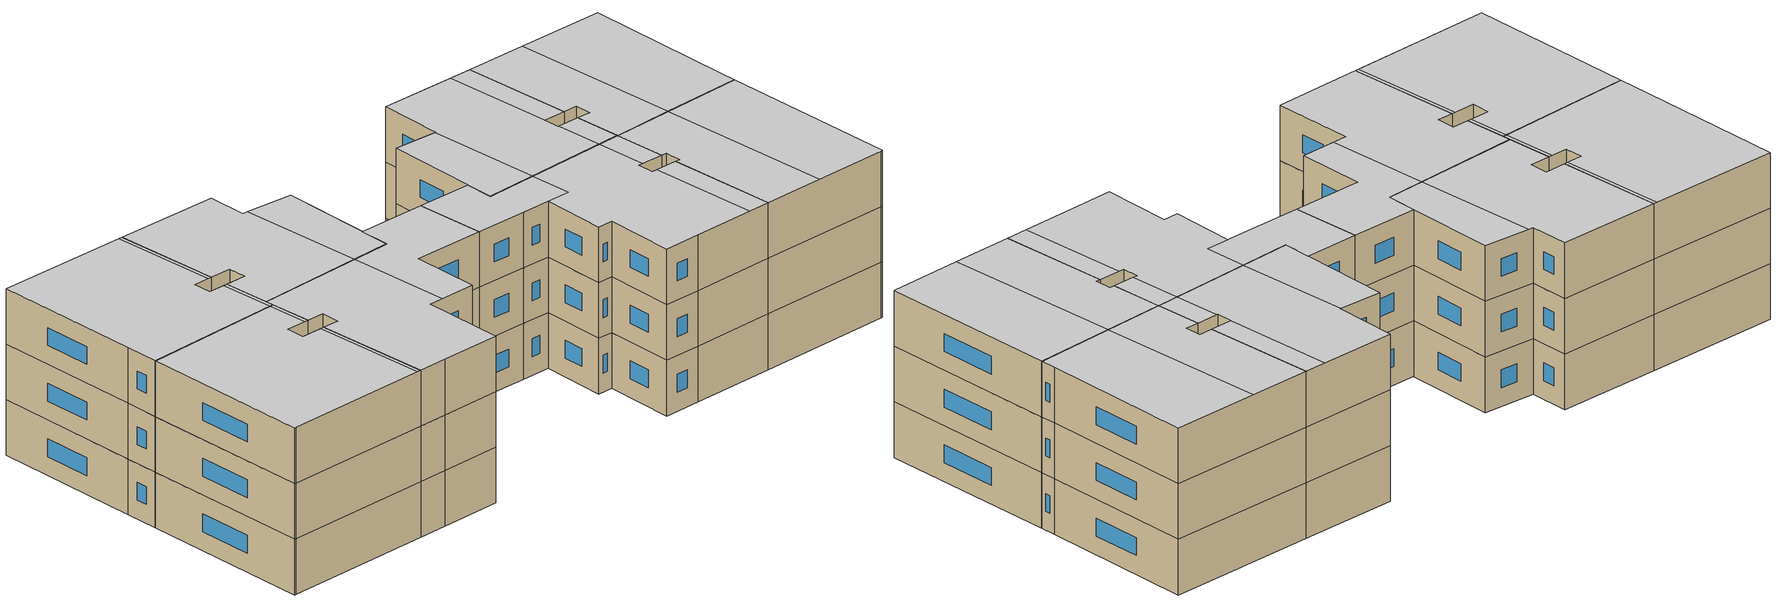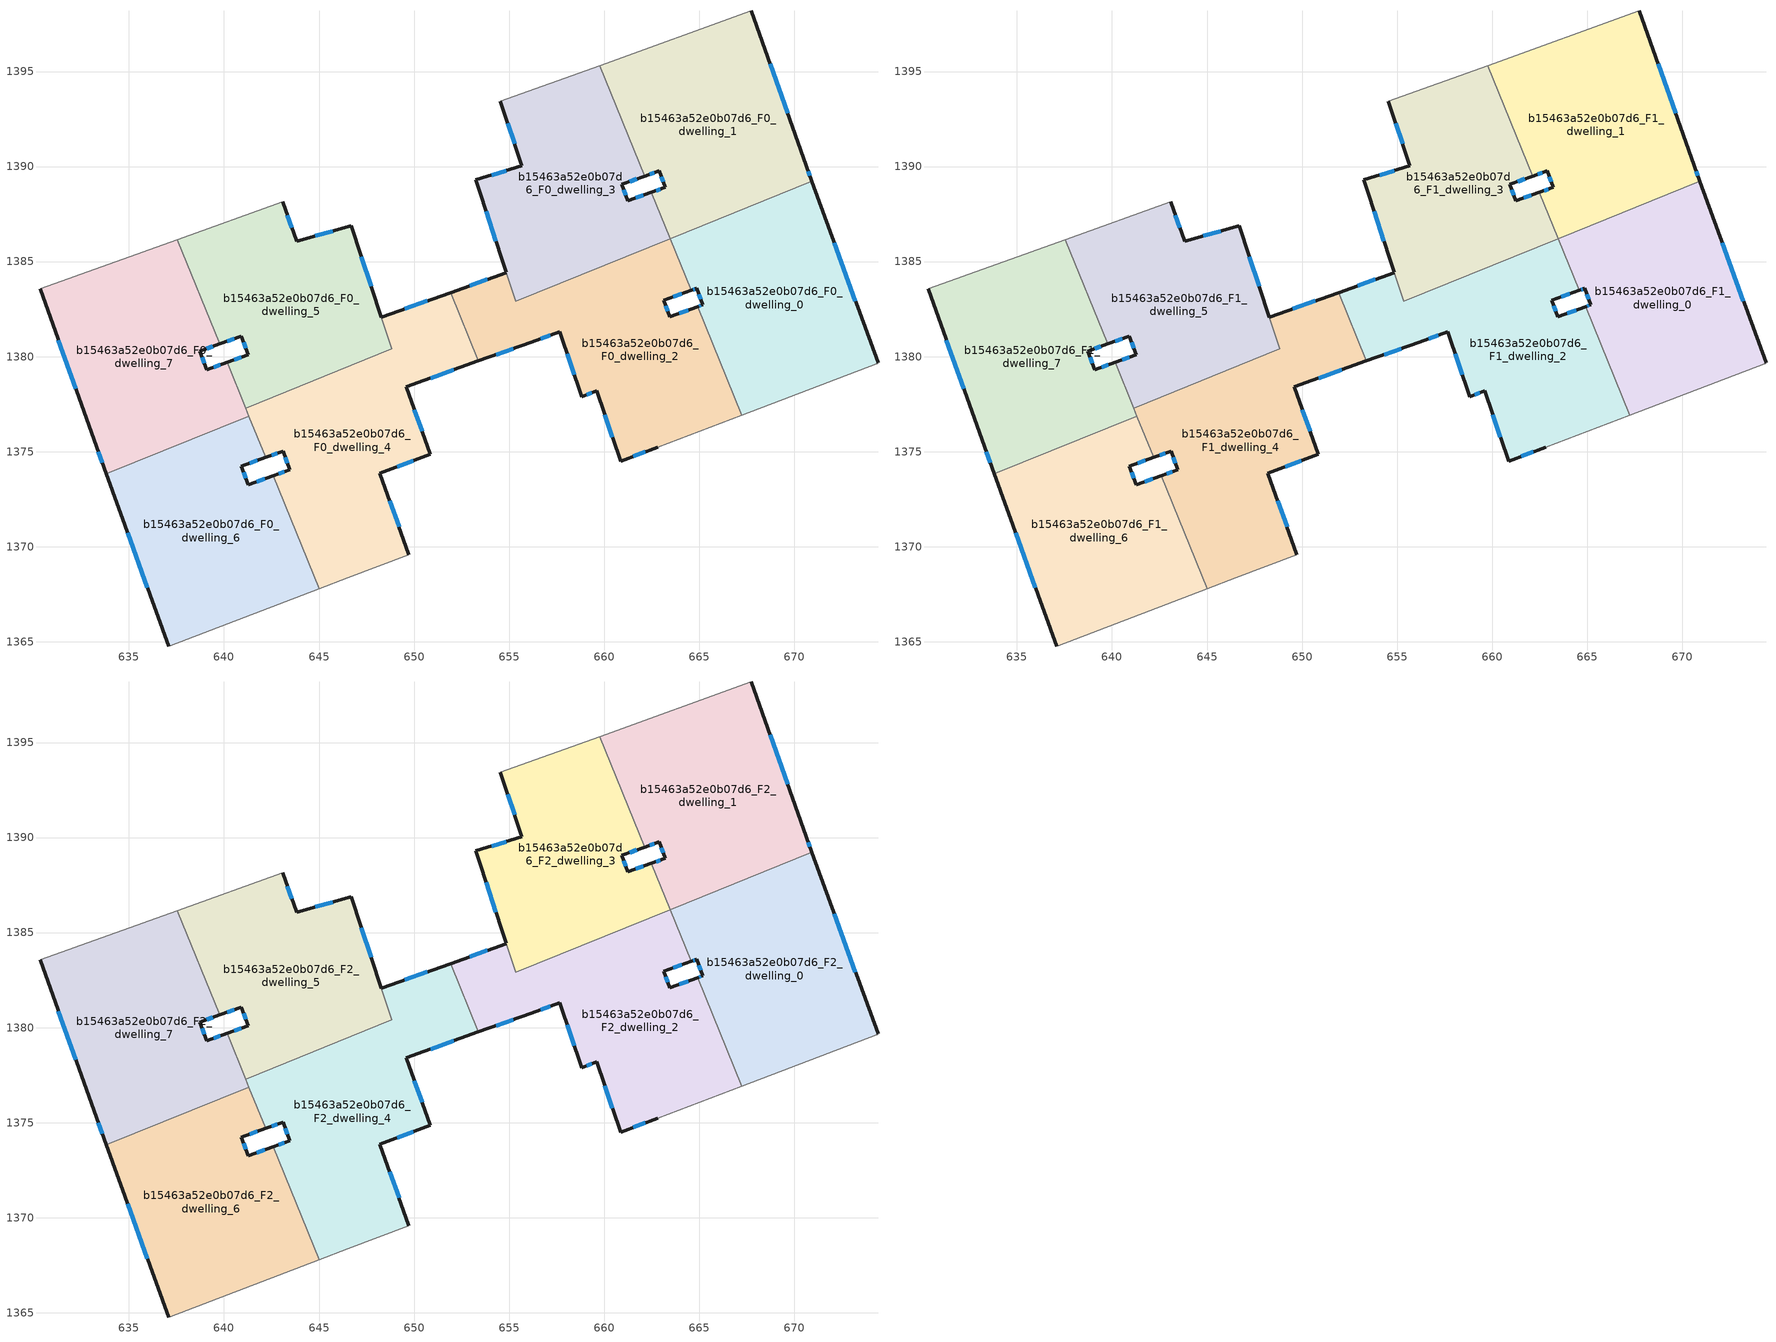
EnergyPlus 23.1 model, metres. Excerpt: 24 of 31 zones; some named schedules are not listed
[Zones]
b15463a52e0b07d6_F0_dwelling_0
 floor ground (EU_floor_Construction): 670.92,1389.23 674.41,1379.67 674.34,1379.63 667.25,1376.93 664.93,1382.63 665.18,1382.72 664.86,1383.59 664.58,1383.48 663.48,1386.2 z0
 wall outside (EU_wall_Construction): 664.58,1383.48 664.86,1383.59 665.18,1382.72 664.93,1382.63 / 674.41,1379.67 670.92,1389.23 z0:3
 wall to b15463a52e0b07d6_F0_dwelling_2 (EU_wall_Construction): 664.93,1382.63 667.25,1376.93 / 663.48,1386.2 664.58,1383.48 z0:3
 wall adiabatic (EU_wall_Construction): 667.25,1376.93 674.34,1379.63 674.41,1379.67 z0:3
 wall to b15463a52e0b07d6_F0_dwelling_1 (EU_wall_Construction): 670.92,1389.23 663.48,1386.2 z0:3
 window (EU_Window_Construction): 665.09,1382.69 665.01,1382.66 / 664.97,1383.29 665.07,1383.02 / 664.68,1383.52 664.77,1383.55 / 673.22,1382.92 672.11,1385.98 z1.02:1.98
b15463a52e0b07d6_F0_dwelling_1
 floor ground (EU_floor_Construction): 667.75,1398.19 670.63,1390.04 670.92,1389.23 663.48,1386.2 662.48,1388.64 663.21,1388.91 662.9,1389.77 662.14,1389.5 659.77,1395.31 z0
 wall outside (EU_wall_Construction): 662.14,1389.5 662.9,1389.77 663.21,1388.91 662.48,1388.64 / 670.92,1389.23 670.63,1390.04 667.75,1398.19 z0:3
 wall to b15463a52e0b07d6_F0_dwelling_3 (EU_wall_Construction): 659.77,1395.31 662.14,1389.5 / 662.48,1388.64 663.47,1386.21 z0:3
 wall adiabatic (EU_wall_Construction): 667.75,1398.19 659.77,1395.31 z0:3
 wall to b15463a52e0b07d6_F0_dwelling_2 (EU_wall_Construction): 663.47,1386.21 663.48,1386.2 z0:3
 window (EU_Window_Construction): 662.96,1388.82 662.73,1388.73 / 663,1389.48 663.1,1389.2 / 662.39,1389.59 662.64,1389.68 / 669.65,1392.81 668.73,1395.42 / 670.82,1389.51 670.73,1389.76 z1.02:1.98
b15463a52e0b07d6_F0_dwelling_2
 floor ground (EU_floor_Construction): 663.47,1386.21 664.58,1383.48 663.15,1382.97 663.46,1382.09 664.93,1382.63 667.25,1376.93 662.83,1375.24 660.86,1374.5 659.62,1378.21 658.81,1377.89 657.68,1381.31 656.17,1380.76 653.39,1379.77 651.92,1383.37 654.85,1384.42 655.35,1382.91 z0
 wall outside (EU_wall_Construction): 653.39,1379.77 656.17,1380.76 657.68,1381.31 658.81,1377.89 659.62,1378.21 660.86,1374.5 662.83,1375.24 / 654.85,1384.42 651.92,1383.37 / 664.93,1382.63 663.46,1382.09 663.15,1382.97 664.58,1383.48 z0:3
 wall adiabatic (EU_wall_Construction): 662.83,1375.24 667.25,1376.93 z0:3
 wall to b15463a52e0b07d6_F0_dwelling_4 (EU_wall_Construction): 651.92,1383.37 653.39,1379.77 z0:3
 wall to b15463a52e0b07d6_F0_dwelling_3 (EU_wall_Construction): 663.47,1386.21 655.35,1382.91 654.85,1384.42 z0:3
 window (EU_Window_Construction): 661.53,1374.75 662.16,1374.99 / 660.04,1376.94 660.44,1375.76 / 659.09,1378 659.35,1378.1 / 658.06,1380.15 658.43,1379.05 / 656.68,1380.95 657.16,1381.13 / 654.33,1380.11 655.22,1380.43 / 653.86,1384.07 652.92,1383.73 / 663.63,1383.14 664.09,1383.31 / 663.35,1382.39 663.25,1382.67 / 664.43,1382.45 663.96,1382.28 z1.02:1.98
b15463a52e0b07d6_F0_dwelling_3
 floor ground (EU_floor_Construction): 659.77,1395.31 662.14,1389.5 660.94,1389.07 661.25,1388.2 662.48,1388.64 663.47,1386.21 655.35,1382.91 653.26,1389.29 655.67,1390.04 654.55,1393.42 z0
 wall outside (EU_wall_Construction): 654.55,1393.42 655.67,1390.04 653.26,1389.29 654.85,1384.43 / 662.48,1388.64 661.25,1388.2 660.94,1389.07 662.14,1389.5 z0:3
 wall adiabatic (EU_wall_Construction): 659.77,1395.31 654.55,1393.42 z0:3
 window (EU_Window_Construction): 653.8,1387.64 654.31,1386.08 / 654.85,1389.78 654.08,1389.55 / 654.93,1392.27 655.29,1391.19 / 661.35,1389.21 661.73,1389.35 / 661.15,1388.5 661.05,1388.77 / 662.06,1388.49 661.67,1388.35 z1.02:1.98
b15463a52e0b07d6_F0_dwelling_4
 floor ground (EU_floor_Construction): 651.92,1383.37 653.39,1379.77 649.59,1378.41 650.85,1374.86 648.21,1373.86 649.73,1369.58 646.52,1368.37 645.01,1367.79 642.58,1373.74 643.45,1374.05 643.11,1375.03 642.19,1374.7 641.14,1377.3 648.83,1380.42 648.28,1382.07 z0
 wall outside (EU_wall_Construction): 651.92,1383.37 648.28,1382.07 / 649.73,1369.58 648.21,1373.86 650.85,1374.86 649.59,1378.41 653.39,1379.77 / 642.19,1374.7 643.11,1375.03 643.45,1374.05 642.58,1373.74 z0:3
 wall to b15463a52e0b07d6_F0_dwelling_5 (EU_wall_Construction): 648.28,1382.07 648.83,1380.42 / 648.82,1380.42 641.14,1377.3 z0:3
 wall adiabatic (EU_wall_Construction): 645.01,1367.79 646.52,1368.37 649.73,1369.58 z0:3
 wall to b15463a52e0b07d6_F0_dwelling_6 (EU_wall_Construction): 642.58,1373.74 645.01,1367.79 / 641.31,1376.87 642.19,1374.7 z0:3
 wall to b15463a52e0b07d6_F0_dwelling_7 (EU_wall_Construction): 641.14,1377.3 641.31,1376.87 z0:3
 window (EU_Window_Construction): 650.69,1382.93 649.52,1382.51 / 650.88,1378.87 652.09,1379.31 / 650.42,1376.07 650.02,1377.2 / 649.11,1374.2 649.95,1374.52 / 649.21,1371.04 648.72,1372.4 / 643.16,1373.95 642.88,1373.85 / 643.22,1374.7 643.33,1374.39 / 642.5,1374.81 642.8,1374.92 z1.02:1.98
b15463a52e0b07d6_F0_dwelling_5
 floor ground (EU_floor_Construction): 646.69,1386.88 648.83,1380.42 641.14,1377.3 640.16,1379.7 641.28,1380.11 640.92,1381.08 639.77,1380.67 637.54,1386.16 643.09,1388.15 643.82,1386.08 z0
 wall outside (EU_wall_Construction): 639.77,1380.67 640.92,1381.08 641.28,1380.11 640.16,1379.7 / 648.28,1382.07 646.69,1386.88 643.82,1386.08 643.09,1388.15 z0:3
 wall to b15463a52e0b07d6_F0_dwelling_7 (EU_wall_Construction): 637.54,1386.16 639.77,1380.67 / 640.16,1379.7 641.14,1377.3 z0:3
 wall adiabatic (EU_wall_Construction): 643.09,1388.15 637.54,1386.16 z0:3
 window (EU_Window_Construction): 640.9,1379.97 640.54,1379.84 / 641.04,1380.75 641.16,1380.44 / 640.16,1380.81 640.53,1380.94 / 643.57,1386.78 643.34,1387.44 / 645.71,1386.61 644.8,1386.35 / 647.74,1383.71 647.23,1385.24 z1.02:1.98
b15463a52e0b07d6_F0_dwelling_6
 floor ground (EU_floor_Construction): 642.19,1374.7 640.91,1374.24 641.27,1373.27 642.58,1373.74 645.01,1367.79 637.18,1364.8 637.08,1364.76 633.81,1373.83 641.31,1376.87 z0
 wall outside (EU_wall_Construction): 642.58,1373.74 641.27,1373.27 640.91,1374.24 642.19,1374.7 / 633.81,1373.83 637.08,1364.76 z0:3
 wall adiabatic (EU_wall_Construction): 637.08,1364.76 637.18,1364.8 645.01,1367.79 z0:3
 wall to b15463a52e0b07d6_F0_dwelling_7 (EU_wall_Construction): 641.31,1376.87 633.81,1373.83 z0:3
 window (EU_Window_Construction): 641.35,1374.4 641.76,1374.55 / 641.15,1373.6 641.03,1373.91 / 642.14,1373.58 641.72,1373.43 / 634.93,1370.74 635.97,1367.85 z1.02:1.98
b15463a52e0b07d6_F0_dwelling_7
 floor ground (EU_floor_Construction): 637.54,1386.16 639.77,1380.67 638.72,1380.29 639.08,1379.31 640.16,1379.7 641.31,1376.87 633.81,1373.83 633.18,1375.6 630.32,1383.58 z0
 wall outside (EU_wall_Construction): 640.16,1379.7 639.08,1379.31 638.72,1380.29 639.77,1380.67 / 630.32,1383.58 633.18,1375.6 633.81,1373.83 z0:3
 wall adiabatic (EU_wall_Construction): 637.54,1386.16 630.32,1383.58 z0:3
 window (EU_Window_Construction): 639.08,1380.42 639.41,1380.54 / 638.96,1379.64 638.85,1379.96 / 639.79,1379.57 639.45,1379.44 / 633.39,1374.99 633.6,1374.43 / 631.29,1380.86 632.2,1378.31 z1.02:1.98
b15463a52e0b07d6_F1_dwelling_0
 floor to b15463a52e0b07d6_F0_dwelling_0 (EU_floor_Construction): 670.92,1389.23 674.41,1379.67 674.34,1379.63 667.25,1376.93 664.93,1382.63 665.18,1382.72 664.86,1383.59 664.58,1383.48 663.48,1386.2 z3
 wall outside (EU_wall_Construction): 664.58,1383.48 664.86,1383.59 665.18,1382.72 664.93,1382.63 / 674.41,1379.67 670.92,1389.23 z3:6
 wall to b15463a52e0b07d6_F1_dwelling_2 (EU_wall_Construction): 664.93,1382.63 667.25,1376.93 / 663.48,1386.2 664.58,1383.48 z3:6
 wall adiabatic (EU_wall_Construction): 667.25,1376.93 674.34,1379.63 674.41,1379.67 z3:6
 wall to b15463a52e0b07d6_F1_dwelling_1 (EU_wall_Construction): 670.92,1389.23 663.48,1386.2 z3:6
 window (EU_Window_Construction): 665.09,1382.69 665.01,1382.66 / 664.97,1383.29 665.07,1383.02 / 664.68,1383.52 664.77,1383.55 / 673.22,1382.92 672.11,1385.98 z4.02:4.98
b15463a52e0b07d6_F1_dwelling_1
 floor to b15463a52e0b07d6_F0_dwelling_1 (EU_floor_Construction): 667.75,1398.19 670.63,1390.04 670.92,1389.23 663.48,1386.2 662.48,1388.64 663.21,1388.91 662.9,1389.77 662.14,1389.5 659.77,1395.31 z3
 wall outside (EU_wall_Construction): 662.14,1389.5 662.9,1389.77 663.21,1388.91 662.48,1388.64 / 670.92,1389.23 670.63,1390.04 667.75,1398.19 z3:6
 wall to b15463a52e0b07d6_F1_dwelling_3 (EU_wall_Construction): 659.77,1395.31 662.14,1389.5 / 662.48,1388.64 663.47,1386.21 z3:6
 wall adiabatic (EU_wall_Construction): 667.75,1398.19 659.77,1395.31 z3:6
 wall to b15463a52e0b07d6_F1_dwelling_2 (EU_wall_Construction): 663.47,1386.21 663.48,1386.2 z3:6
 window (EU_Window_Construction): 662.96,1388.82 662.73,1388.73 / 663,1389.48 663.1,1389.2 / 662.39,1389.59 662.64,1389.68 / 669.65,1392.81 668.73,1395.42 / 670.82,1389.51 670.73,1389.76 z4.02:4.98
b15463a52e0b07d6_F1_dwelling_2
 floor to b15463a52e0b07d6_F0_dwelling_2 (EU_floor_Construction): 663.47,1386.21 664.58,1383.48 663.15,1382.97 663.46,1382.09 664.93,1382.63 667.25,1376.93 662.83,1375.24 660.86,1374.5 659.62,1378.21 658.81,1377.89 657.68,1381.31 656.17,1380.76 653.39,1379.77 651.92,1383.37 654.85,1384.42 655.35,1382.91 z3
 wall outside (EU_wall_Construction): 653.39,1379.77 656.17,1380.76 657.68,1381.31 658.81,1377.89 659.62,1378.21 660.86,1374.5 662.83,1375.24 / 654.85,1384.42 651.92,1383.37 / 664.93,1382.63 663.46,1382.09 663.15,1382.97 664.58,1383.48 z3:6
 wall adiabatic (EU_wall_Construction): 662.83,1375.24 667.25,1376.93 z3:6
 wall to b15463a52e0b07d6_F1_dwelling_4 (EU_wall_Construction): 651.92,1383.37 653.39,1379.77 z3:6
 wall to b15463a52e0b07d6_F1_dwelling_3 (EU_wall_Construction): 663.47,1386.21 655.35,1382.91 654.85,1384.42 z3:6
 window (EU_Window_Construction): 661.53,1374.75 662.16,1374.99 / 660.04,1376.94 660.44,1375.76 / 659.09,1378 659.35,1378.1 / 658.06,1380.15 658.43,1379.05 / 656.68,1380.95 657.16,1381.13 / 654.33,1380.11 655.22,1380.43 / 653.86,1384.07 652.92,1383.73 / 663.63,1383.14 664.09,1383.31 / 663.35,1382.39 663.25,1382.67 / 664.43,1382.45 663.96,1382.28 z4.02:4.98
b15463a52e0b07d6_F1_dwelling_3
 floor to b15463a52e0b07d6_F0_dwelling_3 (EU_floor_Construction): 659.77,1395.31 662.14,1389.5 660.94,1389.07 661.25,1388.2 662.48,1388.64 663.47,1386.21 655.35,1382.91 653.26,1389.29 655.67,1390.04 654.55,1393.42 z3
 wall outside (EU_wall_Construction): 654.55,1393.42 655.67,1390.04 653.26,1389.29 654.85,1384.43 / 662.48,1388.64 661.25,1388.2 660.94,1389.07 662.14,1389.5 z3:6
 wall adiabatic (EU_wall_Construction): 659.77,1395.31 654.55,1393.42 z3:6
 window (EU_Window_Construction): 653.8,1387.64 654.31,1386.08 / 654.85,1389.78 654.08,1389.55 / 654.93,1392.27 655.29,1391.19 / 661.35,1389.21 661.73,1389.35 / 661.15,1388.5 661.05,1388.77 / 662.06,1388.49 661.67,1388.35 z4.02:4.98
b15463a52e0b07d6_F1_dwelling_4
 floor to b15463a52e0b07d6_F0_dwelling_4 (EU_floor_Construction): 651.92,1383.37 653.39,1379.77 649.59,1378.41 650.85,1374.86 648.21,1373.86 649.73,1369.58 646.52,1368.37 645.01,1367.79 642.58,1373.74 643.45,1374.05 643.11,1375.03 642.19,1374.7 641.14,1377.3 648.83,1380.42 648.28,1382.07 z3
 wall outside (EU_wall_Construction): 651.92,1383.37 648.28,1382.07 / 649.73,1369.58 648.21,1373.86 650.85,1374.86 649.59,1378.41 653.39,1379.77 / 642.19,1374.7 643.11,1375.03 643.45,1374.05 642.58,1373.74 z3:6
 wall to b15463a52e0b07d6_F1_dwelling_5 (EU_wall_Construction): 648.28,1382.07 648.83,1380.42 / 648.82,1380.42 641.14,1377.3 z3:6
 wall adiabatic (EU_wall_Construction): 645.01,1367.79 646.52,1368.37 649.73,1369.58 z3:6
 wall to b15463a52e0b07d6_F1_dwelling_6 (EU_wall_Construction): 642.58,1373.74 645.01,1367.79 / 641.31,1376.87 642.19,1374.7 z3:6
 wall to b15463a52e0b07d6_F1_dwelling_7 (EU_wall_Construction): 641.14,1377.3 641.31,1376.87 z3:6
 window (EU_Window_Construction): 650.69,1382.93 649.52,1382.51 / 650.88,1378.87 652.09,1379.31 / 650.42,1376.07 650.02,1377.2 / 649.11,1374.2 649.95,1374.52 / 649.21,1371.04 648.72,1372.4 / 643.16,1373.95 642.88,1373.85 / 643.22,1374.7 643.33,1374.39 / 642.5,1374.81 642.8,1374.92 z4.02:4.98
b15463a52e0b07d6_F1_dwelling_5
 floor to b15463a52e0b07d6_F0_dwelling_5 (EU_floor_Construction): 646.69,1386.88 648.82,1380.42 641.14,1377.3 640.16,1379.7 641.28,1380.11 640.92,1381.08 639.77,1380.67 637.54,1386.16 643.09,1388.15 643.82,1386.08 z3
 wall outside (EU_wall_Construction): 639.77,1380.67 640.92,1381.08 641.28,1380.11 640.16,1379.7 / 648.28,1382.07 646.69,1386.88 643.82,1386.08 643.09,1388.15 z3:6
 wall to b15463a52e0b07d6_F1_dwelling_7 (EU_wall_Construction): 637.54,1386.16 639.77,1380.67 / 640.16,1379.7 641.14,1377.3 z3:6
 wall adiabatic (EU_wall_Construction): 643.09,1388.15 637.54,1386.16 z3:6
 window (EU_Window_Construction): 640.9,1379.97 640.54,1379.84 / 641.04,1380.75 641.16,1380.44 / 640.16,1380.81 640.53,1380.94 / 643.57,1386.78 643.34,1387.44 / 645.71,1386.61 644.8,1386.35 / 647.74,1383.71 647.23,1385.24 z4.02:4.98
b15463a52e0b07d6_F1_dwelling_6
 floor to b15463a52e0b07d6_F0_dwelling_6 (EU_floor_Construction): 642.19,1374.7 640.91,1374.24 641.27,1373.27 642.58,1373.74 645.01,1367.79 637.18,1364.8 637.08,1364.76 633.81,1373.83 641.31,1376.87 z3
 wall outside (EU_wall_Construction): 642.58,1373.74 641.27,1373.27 640.91,1374.24 642.19,1374.7 / 633.81,1373.83 637.08,1364.76 z3:6
 wall adiabatic (EU_wall_Construction): 637.08,1364.76 637.18,1364.8 645.01,1367.79 z3:6
 wall to b15463a52e0b07d6_F1_dwelling_7 (EU_wall_Construction): 641.31,1376.87 633.81,1373.83 z3:6
 window (EU_Window_Construction): 641.35,1374.4 641.76,1374.55 / 641.15,1373.6 641.03,1373.91 / 642.14,1373.58 641.72,1373.43 / 634.93,1370.74 635.97,1367.85 z4.02:4.98
b15463a52e0b07d6_F1_dwelling_7
 floor to b15463a52e0b07d6_F0_dwelling_7 (EU_floor_Construction): 637.54,1386.16 639.77,1380.67 638.72,1380.29 639.08,1379.31 640.16,1379.7 641.31,1376.87 633.81,1373.83 633.18,1375.6 630.32,1383.58 z3
 wall outside (EU_wall_Construction): 640.16,1379.7 639.08,1379.31 638.72,1380.29 639.77,1380.67 / 630.32,1383.58 633.18,1375.6 633.81,1373.83 z3:6
 wall adiabatic (EU_wall_Construction): 637.54,1386.16 630.32,1383.58 z3:6
 window (EU_Window_Construction): 639.08,1380.42 639.41,1380.54 / 638.96,1379.64 638.85,1379.96 / 639.79,1379.57 639.45,1379.44 / 633.39,1374.99 633.6,1374.43 / 631.29,1380.86 632.2,1378.31 z4.02:4.98
b15463a52e0b07d6_F2_dwelling_0
 floor to b15463a52e0b07d6_F1_dwelling_0 (EU_floor_Construction): 670.92,1389.23 674.41,1379.67 674.34,1379.63 667.25,1376.93 664.93,1382.63 665.18,1382.72 664.86,1383.59 664.58,1383.48 663.48,1386.2 z6
 wall outside (EU_wall_Construction): 664.58,1383.48 664.86,1383.59 665.18,1382.72 664.93,1382.63 / 674.41,1379.67 670.92,1389.23 z6:9
 wall to b15463a52e0b07d6_F2_dwelling_2 (EU_wall_Construction): 664.93,1382.63 667.25,1376.93 / 663.48,1386.2 664.58,1383.48 z6:9
 wall adiabatic (EU_wall_Construction): 667.25,1376.93 674.34,1379.63 674.41,1379.67 z6:9
 wall to b15463a52e0b07d6_F2_dwelling_1 (EU_wall_Construction): 670.92,1389.23 663.48,1386.2 z6:9
 window (EU_Window_Construction): 665.09,1382.69 665.01,1382.66 / 664.97,1383.29 665.07,1383.02 / 664.68,1383.52 664.77,1383.55 / 673.22,1382.92 672.11,1385.98 z7.02:7.98
 ceiling to b15463a52e0b07d6_F3_dwelling_6 (EU_floor_Construction): 674.34,1379.63 674.41,1379.67 670.92,1389.23 666.69,1387.51 670.49,1378.16 z9
 ceiling to b15463a52e0b07d6_F3_dwelling_5 (EU_floor_Construction): 670.49,1378.16 666.69,1387.51 663.48,1386.2 664.58,1383.48 664.86,1383.59 665.18,1382.72 664.93,1382.63 667.25,1376.93 z9
b15463a52e0b07d6_F2_dwelling_1
 floor to b15463a52e0b07d6_F1_dwelling_1 (EU_floor_Construction): 667.75,1398.19 670.63,1390.04 670.92,1389.23 663.48,1386.2 662.48,1388.64 663.21,1388.91 662.9,1389.77 662.14,1389.5 659.77,1395.31 z6
 wall outside (EU_wall_Construction): 662.14,1389.5 662.9,1389.77 663.21,1388.91 662.48,1388.64 / 670.92,1389.23 670.63,1390.04 667.75,1398.19 z6:9
 wall to b15463a52e0b07d6_F2_dwelling_3 (EU_wall_Construction): 659.77,1395.31 662.14,1389.5 / 662.48,1388.64 663.47,1386.21 z6:9
 wall adiabatic (EU_wall_Construction): 667.75,1398.19 659.77,1395.31 z6:9
 wall to b15463a52e0b07d6_F2_dwelling_2 (EU_wall_Construction): 663.47,1386.21 663.48,1386.2 z6:9
 window (EU_Window_Construction): 662.96,1388.82 662.73,1388.73 / 663,1389.48 663.1,1389.2 / 662.39,1389.59 662.64,1389.68 / 669.65,1392.81 668.73,1395.42 / 670.82,1389.51 670.73,1389.76 z7.02:7.98
 ceiling to b15463a52e0b07d6_F3_dwelling_5 (EU_floor_Construction): 666.69,1387.51 663.04,1396.49 659.77,1395.31 662.14,1389.5 662.9,1389.77 663.21,1388.91 662.48,1388.64 663.48,1386.2 z9
 ceiling to b15463a52e0b07d6_F3_dwelling_6 (EU_floor_Construction): 670.92,1389.23 670.63,1390.04 667.75,1398.19 663.04,1396.49 666.69,1387.51 z9
b15463a52e0b07d6_F2_dwelling_2
 floor to b15463a52e0b07d6_F1_dwelling_2 (EU_floor_Construction): 663.47,1386.21 664.58,1383.48 663.15,1382.97 663.46,1382.09 664.93,1382.63 667.25,1376.93 662.83,1375.24 660.86,1374.5 659.62,1378.21 658.81,1377.89 657.68,1381.31 656.17,1380.76 653.39,1379.77 651.92,1383.37 654.85,1384.42 655.35,1382.91 z6
 wall outside (EU_wall_Construction): 653.39,1379.77 656.17,1380.76 657.68,1381.31 658.81,1377.89 659.62,1378.21 660.86,1374.5 662.83,1375.24 / 654.85,1384.42 651.92,1383.37 / 664.93,1382.63 663.46,1382.09 663.15,1382.97 664.58,1383.48 z6:9
 wall adiabatic (EU_wall_Construction): 662.83,1375.24 667.25,1376.93 z6:9
 wall to b15463a52e0b07d6_F2_dwelling_4 (EU_wall_Construction): 651.92,1383.37 653.39,1379.77 z6:9
 wall to b15463a52e0b07d6_F2_dwelling_3 (EU_wall_Construction): 663.47,1386.21 655.35,1382.91 654.85,1384.42 z6:9
 window (EU_Window_Construction): 661.53,1374.75 662.16,1374.99 / 660.04,1376.94 660.44,1375.76 / 659.09,1378 659.35,1378.1 / 658.06,1380.15 658.43,1379.05 / 656.68,1380.95 657.16,1381.13 / 654.33,1380.11 655.22,1380.43 / 653.86,1384.07 652.92,1383.73 / 663.63,1383.14 664.09,1383.31 / 663.35,1382.39 663.25,1382.67 / 664.43,1382.45 663.96,1382.28 z7.02:7.98
 ceiling to b15463a52e0b07d6_F3_dwelling_4 (EU_floor_Construction): 666.08,1376.48 663.75,1382.2 663.46,1382.09 663.15,1382.97 663.4,1383.06 662.31,1385.74 658.06,1384.01 658.97,1381.78 657.68,1381.31 658.81,1377.89 659.62,1378.21 660.86,1374.5 662.83,1375.24 z9
 ceiling to b15463a52e0b07d6_F3_dwelling_3 (EU_floor_Construction): 658.97,1381.78 658.06,1384.01 655.35,1382.91 654.85,1384.42 651.92,1383.37 653.39,1379.77 656.17,1380.76 z9
 ceiling to b15463a52e0b07d6_F3_dwelling_5 (EU_floor_Construction): 664.58,1383.48 663.47,1386.21 662.31,1385.74 663.4,1383.06 z9; 667.25,1376.93 664.93,1382.63 663.75,1382.2 666.08,1376.48 z9
b15463a52e0b07d6_F2_dwelling_3
 floor to b15463a52e0b07d6_F1_dwelling_3 (EU_floor_Construction): 659.77,1395.31 662.14,1389.5 660.94,1389.07 661.25,1388.2 662.48,1388.64 663.47,1386.21 655.35,1382.91 653.26,1389.29 655.67,1390.04 654.55,1393.42 z6
 wall outside (EU_wall_Construction): 654.55,1393.42 655.67,1390.04 653.26,1389.29 654.85,1384.43 / 662.48,1388.64 661.25,1388.2 660.94,1389.07 662.14,1389.5 z6:9
 wall adiabatic (EU_wall_Construction): 659.77,1395.31 654.55,1393.42 z6:9
 window (EU_Window_Construction): 653.8,1387.64 654.31,1386.08 / 654.85,1389.78 654.08,1389.55 / 654.93,1392.27 655.29,1391.19 / 661.35,1389.21 661.73,1389.35 / 661.15,1388.5 661.05,1388.77 / 662.06,1388.49 661.67,1388.35 z7.02:7.98
 ceiling to b15463a52e0b07d6_F3_dwelling_3 (EU_floor_Construction): 658.06,1384.01 655.62,1390.02 653.26,1389.29 655.35,1382.91 z9
 ceiling to b15463a52e0b07d6_F3_dwelling_5 (EU_floor_Construction): 662.14,1389.5 659.77,1395.31 658.59,1394.89 660.95,1389.07 z9; 663.47,1386.21 662.48,1388.64 661.3,1388.22 662.31,1385.74 z9
 ceiling to b15463a52e0b07d6_F3_dwelling_4 (EU_floor_Construction): 662.31,1385.74 661.3,1388.22 661.25,1388.2 660.94,1389.07 660.95,1389.07 658.59,1394.89 654.55,1393.42 655.67,1390.04 655.62,1390.02 658.06,1384.01 z9
b15463a52e0b07d6_F2_dwelling_4
 floor to b15463a52e0b07d6_F1_dwelling_4 (EU_floor_Construction): 651.92,1383.37 653.39,1379.77 649.59,1378.41 650.85,1374.86 648.21,1373.86 649.73,1369.58 646.52,1368.37 645.01,1367.79 642.58,1373.74 643.45,1374.05 643.11,1375.03 642.19,1374.7 641.14,1377.3 648.83,1380.42 648.28,1382.07 z6
 wall outside (EU_wall_Construction): 651.92,1383.37 648.28,1382.07 / 649.73,1369.58 648.21,1373.86 650.85,1374.86 649.59,1378.41 653.39,1379.77 / 642.19,1374.7 643.11,1375.03 643.45,1374.05 642.58,1373.74 z6:9
 wall to b15463a52e0b07d6_F2_dwelling_5 (EU_wall_Construction): 648.28,1382.07 648.83,1380.42 / 648.82,1380.42 641.14,1377.3 z6:9
 wall adiabatic (EU_wall_Construction): 645.01,1367.79 646.52,1368.37 649.73,1369.58 z6:9
 wall to b15463a52e0b07d6_F2_dwelling_6 (EU_wall_Construction): 642.58,1373.74 645.01,1367.79 / 641.31,1376.87 642.19,1374.7 z6:9
 wall to b15463a52e0b07d6_F2_dwelling_7 (EU_wall_Construction): 641.14,1377.3 641.31,1376.87 z6:9
 window (EU_Window_Construction): 650.69,1382.93 649.52,1382.51 / 650.88,1378.87 652.09,1379.31 / 650.42,1376.07 650.02,1377.2 / 649.11,1374.2 649.95,1374.52 / 649.21,1371.04 648.72,1372.4 / 643.16,1373.95 642.88,1373.85 / 643.22,1374.7 643.33,1374.39 / 642.5,1374.81 642.8,1374.92 z7.02:7.98
 ceiling to b15463a52e0b07d6_F3_dwelling_2 (EU_floor_Construction): 649.73,1369.58 648.21,1373.86 648.96,1374.14 646.75,1379.58 641.14,1377.3 642.19,1374.7 643.11,1375.03 643.45,1374.05 642.58,1373.74 645.01,1367.79 646.52,1368.37 z9
 ceiling to b15463a52e0b07d6_F3_dwelling_3 (EU_floor_Construction): 650.85,1374.86 649.59,1378.41 653.39,1379.77 651.92,1383.37 648.28,1382.07 648.83,1380.42 646.75,1379.58 648.96,1374.14 z9
b15463a52e0b07d6_F2_dwelling_5
 floor to b15463a52e0b07d6_F1_dwelling_5 (EU_floor_Construction): 646.69,1386.88 648.82,1380.42 641.14,1377.3 640.16,1379.7 641.28,1380.11 640.92,1381.08 639.77,1380.67 637.54,1386.16 643.09,1388.15 643.82,1386.08 z6
 wall outside (EU_wall_Construction): 639.77,1380.67 640.92,1381.08 641.28,1380.11 640.16,1379.7 / 648.28,1382.07 646.69,1386.88 643.82,1386.08 643.09,1388.15 z6:9
 wall to b15463a52e0b07d6_F2_dwelling_7 (EU_wall_Construction): 637.54,1386.16 639.77,1380.67 / 640.16,1379.7 641.14,1377.3 z6:9
 wall adiabatic (EU_wall_Construction): 643.09,1388.15 637.54,1386.16 z6:9
 window (EU_Window_Construction): 640.9,1379.97 640.54,1379.84 / 641.04,1380.75 641.16,1380.44 / 640.16,1380.81 640.53,1380.94 / 643.57,1386.78 643.34,1387.44 / 645.71,1386.61 644.8,1386.35 / 647.74,1383.71 647.23,1385.24 z7.02:7.98
 ceiling to b15463a52e0b07d6_F3_dwelling_2 (EU_floor_Construction): 646.75,1379.58 644.08,1386.15 643.82,1386.08 643.09,1388.15 637.54,1386.16 639.77,1380.67 640.92,1381.08 641.28,1380.11 640.16,1379.7 641.14,1377.3 z9
 ceiling adiabatic (EU_roof_Construction): 648.82,1380.42 646.69,1386.88 644.08,1386.15 646.75,1379.58 z9
b15463a52e0b07d6_F2_dwelling_6
 floor to b15463a52e0b07d6_F1_dwelling_6 (EU_floor_Construction): 642.19,1374.7 640.91,1374.24 641.27,1373.27 642.58,1373.74 645.01,1367.79 637.18,1364.8 637.08,1364.76 633.81,1373.83 641.31,1376.87 z6
 wall outside (EU_wall_Construction): 642.58,1373.74 641.27,1373.27 640.91,1374.24 642.19,1374.7 / 633.81,1373.83 637.08,1364.76 z6:9
 wall adiabatic (EU_wall_Construction): 637.08,1364.76 637.18,1364.8 645.01,1367.79 z6:9
 wall to b15463a52e0b07d6_F2_dwelling_7 (EU_wall_Construction): 641.31,1376.87 633.81,1373.83 z6:9
 window (EU_Window_Construction): 641.35,1374.4 641.76,1374.55 / 641.15,1373.6 641.03,1373.91 / 642.14,1373.58 641.72,1373.43 / 634.93,1370.74 635.97,1367.85 z7.02:7.98
 ceiling to b15463a52e0b07d6_F3_dwelling_1 (EU_floor_Construction): 644.8,1367.71 642.38,1373.67 641.27,1373.27 640.91,1374.24 641.99,1374.63 641.11,1376.79 633.82,1373.82 637.08,1364.76 637.18,1364.8 z9
 ceiling to b15463a52e0b07d6_F3_dwelling_2 (EU_floor_Construction): 645.01,1367.79 642.58,1373.74 642.38,1373.67 644.8,1367.71 z9; 642.19,1374.7 641.31,1376.87 641.11,1376.79 641.99,1374.63 z9
 roof outside (EU_roof_Construction): 641.99,1374.63 641.11,1376.79 633.82,1373.82 641.11,1376.79 z9
b15463a52e0b07d6_F2_dwelling_7
 floor to b15463a52e0b07d6_F1_dwelling_7 (EU_floor_Construction): 637.54,1386.16 639.77,1380.67 638.72,1380.29 639.08,1379.31 640.16,1379.7 641.31,1376.87 633.81,1373.83 633.18,1375.6 630.32,1383.58 z6
 wall outside (EU_wall_Construction): 640.16,1379.7 639.08,1379.31 638.72,1380.29 639.77,1380.67 / 630.32,1383.58 633.18,1375.6 633.81,1373.83 z6:9
 wall adiabatic (EU_wall_Construction): 637.54,1386.16 630.32,1383.58 z6:9
 window (EU_Window_Construction): 639.08,1380.42 639.41,1380.54 / 638.96,1379.64 638.85,1379.96 / 639.79,1379.57 639.45,1379.44 / 633.39,1374.99 633.6,1374.43 / 631.29,1380.86 632.2,1378.31 z7.02:7.98
 ceiling to b15463a52e0b07d6_F3_dwelling_0 (EU_floor_Construction): 641.11,1376.79 639.96,1379.63 639.08,1379.31 638.72,1380.29 639.57,1380.59 637.33,1386.09 630.32,1383.58 633.18,1375.6 633.81,1373.83 z9
 ceiling to b15463a52e0b07d6_F3_dwelling_2 (EU_floor_Construction): 639.77,1380.67 637.54,1386.16 637.33,1386.09 639.57,1380.59 z9; 641.31,1376.87 640.16,1379.7 639.96,1379.63 641.11,1376.79 z9
[Building]
EU S2 Campaign: North Axis=0; Terrain=City; Solar Distribution=FullExterior
[Site:Location]
Vienna: Latitude=48; Longitude=16.5; Time Zone=1; Elevation=183
[SizingPeriod:WeatherFileDays]
AnnualSizingPeriod: Begin Month=1; Begin Day of Month=1; End Month=12; End Day of Month=31; Day of Week for Start Day=Monday; Use Weather File Daylight Saving Period=No; Use Weather File Rain and Snow Indicators=No
[MATERIAL]
EU_InternalMass_Material: Roughness=MediumRough; Thickness=0.1; Conductivity=1; Density=1800; Specific Heat=900; Thermal Absorptance=0.9; Solar Absorptance=0.7; Visible Absorptance=0.7
[MATERIAL:NOMASS] Roughness=MediumRough; Thermal Absorptance=0.9; Solar Absorptance=0.7; Visible Absorptance=0.7
Name | Thermal Resistance
EU_wall_NoMass | 0.942466
EU_roof_NoMass | 0.551687
EU_floor_NoMass | 0.66527
[WINDOWMATERIAL:SIMPLEGLAZINGSYSTEM]
EU_Window_SimpleGlazing: UFactor=2.03367; Solar Heat Gain Coefficient=0.65; Visible Transmittance=0.65
[CONSTRUCTION]
EU_wall_Construction: EU_wall_NoMass
EU_roof_Construction: EU_roof_NoMass
EU_floor_Construction: EU_floor_NoMass
EU_Window_Construction: EU_Window_SimpleGlazing
EU_InternalMass_Construction: EU_InternalMass_Material
[ZONE] Type=1; Multiplier=1; Ceiling Height=autocalculate; Floor Area=autocalculate; Part of Total Floor Area=Yes
Name | Volume
b15463a52e0b07d6_F0_dwelling_0; b15463a52e0b07d6_F1_dwelling_0; b15463a52e0b07d6_F2_dwelling_0 | 237.245
b15463a52e0b07d6_F0_dwelling_1; b15463a52e0b07d6_F1_dwelling_1; b15463a52e0b07d6_F2_dwelling_1 | 237.261
b15463a52e0b07d6_F0_dwelling_2; b15463a52e0b07d6_F1_dwelling_2; b15463a52e0b07d6_F2_dwelling_2 | 252.393
b15463a52e0b07d6_F0_dwelling_3; b15463a52e0b07d6_F1_dwelling_3; b15463a52e0b07d6_F2_dwelling_3 | 222.075
b15463a52e0b07d6_F0_dwelling_4; b15463a52e0b07d6_F1_dwelling_4; b15463a52e0b07d6_F2_dwelling_4 | 256.649
b15463a52e0b07d6_F0_dwelling_5 | 217.849
b15463a52e0b07d6_F1_dwelling_5; b15463a52e0b07d6_F2_dwelling_5 | 217.794
b15463a52e0b07d6_F0_dwelling_6; b15463a52e0b07d6_F1_dwelling_6; b15463a52e0b07d6_F2_dwelling_6 | 237.252
b15463a52e0b07d6_F0_dwelling_7; b15463a52e0b07d6_F1_dwelling_7; b15463a52e0b07d6_F2_dwelling_7 | 237.265
[INTERNALMASS] Construction=EU_InternalMass_Construction
Name | Zone or ZoneList | Surface Area
b15463a52e0b07d6_F0_dwelling_0_EU_InternalMass | b15463a52e0b07d6_F0_dwelling_0 | 79.0814
b15463a52e0b07d6_F0_dwelling_1_EU_InternalMass | b15463a52e0b07d6_F0_dwelling_1 | 79.0872
b15463a52e0b07d6_F0_dwelling_2_EU_InternalMass | b15463a52e0b07d6_F0_dwelling_2 | 84.1307
b15463a52e0b07d6_F0_dwelling_3_EU_InternalMass | b15463a52e0b07d6_F0_dwelling_3 | 74.0446
b15463a52e0b07d6_F0_dwelling_4_EU_InternalMass | b15463a52e0b07d6_F0_dwelling_4 | 85.5495
b15463a52e0b07d6_F0_dwelling_5_EU_InternalMass | b15463a52e0b07d6_F0_dwelling_5 | 72.6132
b15463a52e0b07d6_F0_dwelling_6_EU_InternalMass | b15463a52e0b07d6_F0_dwelling_6 | 79.0841
b15463a52e0b07d6_F0_dwelling_7_EU_InternalMass | b15463a52e0b07d6_F0_dwelling_7 | 79.0888
b15463a52e0b07d6_F1_dwelling_0_EU_InternalMass | b15463a52e0b07d6_F1_dwelling_0 | 79.0814
b15463a52e0b07d6_F1_dwelling_1_EU_InternalMass | b15463a52e0b07d6_F1_dwelling_1 | 79.0872
b15463a52e0b07d6_F1_dwelling_2_EU_InternalMass | b15463a52e0b07d6_F1_dwelling_2 | 84.1307
b15463a52e0b07d6_F1_dwelling_3_EU_InternalMass | b15463a52e0b07d6_F1_dwelling_3 | 74.0446
b15463a52e0b07d6_F1_dwelling_4_EU_InternalMass | b15463a52e0b07d6_F1_dwelling_4 | 85.5495
b15463a52e0b07d6_F1_dwelling_5_EU_InternalMass | b15463a52e0b07d6_F1_dwelling_5 | 72.6132
b15463a52e0b07d6_F1_dwelling_6_EU_InternalMass | b15463a52e0b07d6_F1_dwelling_6 | 79.0841
b15463a52e0b07d6_F1_dwelling_7_EU_InternalMass | b15463a52e0b07d6_F1_dwelling_7 | 79.0888
b15463a52e0b07d6_F2_dwelling_0_EU_InternalMass | b15463a52e0b07d6_F2_dwelling_0 | 79.0814
b15463a52e0b07d6_F2_dwelling_1_EU_InternalMass | b15463a52e0b07d6_F2_dwelling_1 | 79.0872
b15463a52e0b07d6_F2_dwelling_2_EU_InternalMass | b15463a52e0b07d6_F2_dwelling_2 | 84.1307
b15463a52e0b07d6_F2_dwelling_3_EU_InternalMass | b15463a52e0b07d6_F2_dwelling_3 | 74.0446
b15463a52e0b07d6_F2_dwelling_4_EU_InternalMass | b15463a52e0b07d6_F2_dwelling_4 | 85.5495
b15463a52e0b07d6_F2_dwelling_5_EU_InternalMass | b15463a52e0b07d6_F2_dwelling_5 | 72.6132
b15463a52e0b07d6_F2_dwelling_6_EU_InternalMass | b15463a52e0b07d6_F2_dwelling_6 | 79.0841
b15463a52e0b07d6_F2_dwelling_7_EU_InternalMass | b15463a52e0b07d6_F2_dwelling_7 | 79.0888
[OTHEREQUIPMENT] Fuel Type=Electricity; Design Level Calculation Method=Watts/Area; Power per Zone Floor Area=1; Fraction Latent=0; Fraction Radiant=0; Fraction Lost=0; Carbon Dioxide Generation Rate=0; EndUse Subcategory=EU_Step8_InternalGains
Name | Zone or ZoneList or Space or SpaceList | Schedule
EU_Step8_InternalGain_b15463a52e0b07d6_F0_dwelling_0_f000 | b15463a52e0b07d6_F0_dwelling_0 | EU_Step8_GainSchedule_b15463a52e0b07d6_F0_dwelling_0_f000
EU_Step8_InternalGain_b15463a52e0b07d6_F0_dwelling_1_f000 | b15463a52e0b07d6_F0_dwelling_1 | EU_Step8_GainSchedule_b15463a52e0b07d6_F0_dwelling_1_f000
EU_Step8_InternalGain_b15463a52e0b07d6_F0_dwelling_2_f000 | b15463a52e0b07d6_F0_dwelling_2 | EU_Step8_GainSchedule_b15463a52e0b07d6_F0_dwelling_2_f000
EU_Step8_InternalGain_b15463a52e0b07d6_F0_dwelling_3_f000 | b15463a52e0b07d6_F0_dwelling_3 | EU_Step8_GainSchedule_b15463a52e0b07d6_F0_dwelling_3_f000
EU_Step8_InternalGain_b15463a52e0b07d6_F0_dwelling_4_f000 | b15463a52e0b07d6_F0_dwelling_4 | EU_Step8_GainSchedule_b15463a52e0b07d6_F0_dwelling_4_f000
EU_Step8_InternalGain_b15463a52e0b07d6_F0_dwelling_5_f000 | b15463a52e0b07d6_F0_dwelling_5 | EU_Step8_GainSchedule_b15463a52e0b07d6_F0_dwelling_5_f000
EU_Step8_InternalGain_b15463a52e0b07d6_F0_dwelling_6_f000 | b15463a52e0b07d6_F0_dwelling_6 | EU_Step8_GainSchedule_b15463a52e0b07d6_F0_dwelling_6_f000
EU_Step8_InternalGain_b15463a52e0b07d6_F0_dwelling_7_f000 | b15463a52e0b07d6_F0_dwelling_7 | EU_Step8_GainSchedule_b15463a52e0b07d6_F0_dwelling_7_f000
EU_Step8_InternalGain_b15463a52e0b07d6_F1_dwelling_0_f000 | b15463a52e0b07d6_F1_dwelling_0 | EU_Step8_GainSchedule_b15463a52e0b07d6_F1_dwelling_0_f000
EU_Step8_InternalGain_b15463a52e0b07d6_F1_dwelling_1_f000 | b15463a52e0b07d6_F1_dwelling_1 | EU_Step8_GainSchedule_b15463a52e0b07d6_F1_dwelling_1_f000
EU_Step8_InternalGain_b15463a52e0b07d6_F1_dwelling_2_f000 | b15463a52e0b07d6_F1_dwelling_2 | EU_Step8_GainSchedule_b15463a52e0b07d6_F1_dwelling_2_f000
EU_Step8_InternalGain_b15463a52e0b07d6_F1_dwelling_3_f000 | b15463a52e0b07d6_F1_dwelling_3 | EU_Step8_GainSchedule_b15463a52e0b07d6_F1_dwelling_3_f000
EU_Step8_InternalGain_b15463a52e0b07d6_F1_dwelling_4_f000 | b15463a52e0b07d6_F1_dwelling_4 | EU_Step8_GainSchedule_b15463a52e0b07d6_F1_dwelling_4_f000
EU_Step8_InternalGain_b15463a52e0b07d6_F1_dwelling_5_f000 | b15463a52e0b07d6_F1_dwelling_5 | EU_Step8_GainSchedule_b15463a52e0b07d6_F1_dwelling_5_f000
EU_Step8_InternalGain_b15463a52e0b07d6_F1_dwelling_6_f000 | b15463a52e0b07d6_F1_dwelling_6 | EU_Step8_GainSchedule_b15463a52e0b07d6_F1_dwelling_6_f000
EU_Step8_InternalGain_b15463a52e0b07d6_F1_dwelling_7_f000 | b15463a52e0b07d6_F1_dwelling_7 | EU_Step8_GainSchedule_b15463a52e0b07d6_F1_dwelling_7_f000
EU_Step8_InternalGain_b15463a52e0b07d6_F2_dwelling_0_f000 | b15463a52e0b07d6_F2_dwelling_0 | EU_Step8_GainSchedule_b15463a52e0b07d6_F2_dwelling_0_f000
EU_Step8_InternalGain_b15463a52e0b07d6_F2_dwelling_1_f000 | b15463a52e0b07d6_F2_dwelling_1 | EU_Step8_GainSchedule_b15463a52e0b07d6_F2_dwelling_1_f000
EU_Step8_InternalGain_b15463a52e0b07d6_F2_dwelling_2_f000 | b15463a52e0b07d6_F2_dwelling_2 | EU_Step8_GainSchedule_b15463a52e0b07d6_F2_dwelling_2_f000
EU_Step8_InternalGain_b15463a52e0b07d6_F2_dwelling_3_f000 | b15463a52e0b07d6_F2_dwelling_3 | EU_Step8_GainSchedule_b15463a52e0b07d6_F2_dwelling_3_f000
EU_Step8_InternalGain_b15463a52e0b07d6_F2_dwelling_4_f000 | b15463a52e0b07d6_F2_dwelling_4 | EU_Step8_GainSchedule_b15463a52e0b07d6_F2_dwelling_4_f000
EU_Step8_InternalGain_b15463a52e0b07d6_F2_dwelling_5_f000 | b15463a52e0b07d6_F2_dwelling_5 | EU_Step8_GainSchedule_b15463a52e0b07d6_F2_dwelling_5_f000
EU_Step8_InternalGain_b15463a52e0b07d6_F2_dwelling_6_f000 | b15463a52e0b07d6_F2_dwelling_6 | EU_Step8_GainSchedule_b15463a52e0b07d6_F2_dwelling_6_f000
EU_Step8_InternalGain_b15463a52e0b07d6_F2_dwelling_7_f000 | b15463a52e0b07d6_F2_dwelling_7 | EU_Step8_GainSchedule_b15463a52e0b07d6_F2_dwelling_7_f000
[ZONEVENTILATION:DESIGNFLOWRATE] Schedule=EU_AlwaysOn; Design Flow Rate Calculation Method=AirChanges/Hour; Air Changes per Hour=0.530523; Ventilation Type=Natural; Fan Pressure Rise=0; Fan Total Efficiency=1; Constant Term Coefficient=1; Temperature Term Coefficient=0; Velocity Term Coefficient=0; Velocity Squared Term Coefficient=0; Minimum Indoor Temperature=-100; Maximum Indoor Temperature=100; Delta Temperature=-100; Minimum Outdoor Temperature=-100; Maximum Outdoor Temperature=100; Maximum Wind Speed=40
Name | Zone or ZoneList or Space or SpaceList
EU_ConstantAir_b15463a52e0b07d6_F0_dwelling_0 | b15463a52e0b07d6_F0_dwelling_0
EU_ConstantAir_b15463a52e0b07d6_F0_dwelling_1 | b15463a52e0b07d6_F0_dwelling_1
EU_ConstantAir_b15463a52e0b07d6_F0_dwelling_2 | b15463a52e0b07d6_F0_dwelling_2
EU_ConstantAir_b15463a52e0b07d6_F0_dwelling_3 | b15463a52e0b07d6_F0_dwelling_3
EU_ConstantAir_b15463a52e0b07d6_F0_dwelling_4 | b15463a52e0b07d6_F0_dwelling_4
EU_ConstantAir_b15463a52e0b07d6_F0_dwelling_5 | b15463a52e0b07d6_F0_dwelling_5
EU_ConstantAir_b15463a52e0b07d6_F0_dwelling_6 | b15463a52e0b07d6_F0_dwelling_6
EU_ConstantAir_b15463a52e0b07d6_F0_dwelling_7 | b15463a52e0b07d6_F0_dwelling_7
EU_ConstantAir_b15463a52e0b07d6_F1_dwelling_0 | b15463a52e0b07d6_F1_dwelling_0
EU_ConstantAir_b15463a52e0b07d6_F1_dwelling_1 | b15463a52e0b07d6_F1_dwelling_1
EU_ConstantAir_b15463a52e0b07d6_F1_dwelling_2 | b15463a52e0b07d6_F1_dwelling_2
EU_ConstantAir_b15463a52e0b07d6_F1_dwelling_3 | b15463a52e0b07d6_F1_dwelling_3
EU_ConstantAir_b15463a52e0b07d6_F1_dwelling_4 | b15463a52e0b07d6_F1_dwelling_4
EU_ConstantAir_b15463a52e0b07d6_F1_dwelling_5 | b15463a52e0b07d6_F1_dwelling_5
EU_ConstantAir_b15463a52e0b07d6_F1_dwelling_6 | b15463a52e0b07d6_F1_dwelling_6
EU_ConstantAir_b15463a52e0b07d6_F1_dwelling_7 | b15463a52e0b07d6_F1_dwelling_7
EU_ConstantAir_b15463a52e0b07d6_F2_dwelling_0 | b15463a52e0b07d6_F2_dwelling_0
EU_ConstantAir_b15463a52e0b07d6_F2_dwelling_1 | b15463a52e0b07d6_F2_dwelling_1
EU_ConstantAir_b15463a52e0b07d6_F2_dwelling_2 | b15463a52e0b07d6_F2_dwelling_2
EU_ConstantAir_b15463a52e0b07d6_F2_dwelling_3 | b15463a52e0b07d6_F2_dwelling_3
EU_ConstantAir_b15463a52e0b07d6_F2_dwelling_4 | b15463a52e0b07d6_F2_dwelling_4
EU_ConstantAir_b15463a52e0b07d6_F2_dwelling_5 | b15463a52e0b07d6_F2_dwelling_5
EU_ConstantAir_b15463a52e0b07d6_F2_dwelling_6 | b15463a52e0b07d6_F2_dwelling_6
EU_ConstantAir_b15463a52e0b07d6_F2_dwelling_7 | b15463a52e0b07d6_F2_dwelling_7
[HVACTEMPLATE:ZONE:IDEALLOADSAIRSYSTEM] System Availability Schedule=EU_AlwaysOn; Maximum Heating Supply Air Temperature=50; Minimum Cooling Supply Air Temperature=13; Maximum Heating Supply Air Humidity Ratio=0.0156; Minimum Cooling Supply Air Humidity Ratio=0.0077; Heating Limit=NoLimit; Cooling Limit=NoLimit; Heating Availability Schedule=EU_AlwaysOn; Cooling Availability Schedule=EU_CoolingOff; Dehumidification Control Type=ConstantSensibleHeatRatio; Cooling Sensible Heat Ratio=0.7; Dehumidification Setpoint=60; Humidification Control Type=None; Humidification Setpoint=30; Outdoor Air Method=None; Outdoor Air Flow Rate per Person=0.00944; Outdoor Air Flow Rate per Zone Floor Area=0; Outdoor Air Flow Rate per Zone=0; Demand Controlled Ventilation Type=None; Outdoor Air Economizer Type=NoEconomizer; Heat Recovery Type=None; Sensible Heat Recovery Effectiveness=0.7; Latent Heat Recovery Effectiveness=0.65
Name | Template Thermostat
b15463a52e0b07d6_F0_dwelling_0 | EU_HeatOnly_b15463a52e0b07d6_F0_dwelling_0
b15463a52e0b07d6_F0_dwelling_1 | EU_HeatOnly_b15463a52e0b07d6_F0_dwelling_1
b15463a52e0b07d6_F0_dwelling_2 | EU_HeatOnly_b15463a52e0b07d6_F0_dwelling_2
b15463a52e0b07d6_F0_dwelling_3 | EU_HeatOnly_b15463a52e0b07d6_F0_dwelling_3
b15463a52e0b07d6_F0_dwelling_4 | EU_HeatOnly_b15463a52e0b07d6_F0_dwelling_4
b15463a52e0b07d6_F0_dwelling_5 | EU_HeatOnly_b15463a52e0b07d6_F0_dwelling_5
b15463a52e0b07d6_F0_dwelling_6 | EU_HeatOnly_b15463a52e0b07d6_F0_dwelling_6
b15463a52e0b07d6_F0_dwelling_7 | EU_HeatOnly_b15463a52e0b07d6_F0_dwelling_7
b15463a52e0b07d6_F1_dwelling_0 | EU_HeatOnly_b15463a52e0b07d6_F1_dwelling_0
b15463a52e0b07d6_F1_dwelling_1 | EU_HeatOnly_b15463a52e0b07d6_F1_dwelling_1
b15463a52e0b07d6_F1_dwelling_2 | EU_HeatOnly_b15463a52e0b07d6_F1_dwelling_2
b15463a52e0b07d6_F1_dwelling_3 | EU_HeatOnly_b15463a52e0b07d6_F1_dwelling_3
b15463a52e0b07d6_F1_dwelling_4 | EU_HeatOnly_b15463a52e0b07d6_F1_dwelling_4
b15463a52e0b07d6_F1_dwelling_5 | EU_HeatOnly_b15463a52e0b07d6_F1_dwelling_5
b15463a52e0b07d6_F1_dwelling_6 | EU_HeatOnly_b15463a52e0b07d6_F1_dwelling_6
b15463a52e0b07d6_F1_dwelling_7 | EU_HeatOnly_b15463a52e0b07d6_F1_dwelling_7
b15463a52e0b07d6_F2_dwelling_0 | EU_HeatOnly_b15463a52e0b07d6_F2_dwelling_0
b15463a52e0b07d6_F2_dwelling_1 | EU_HeatOnly_b15463a52e0b07d6_F2_dwelling_1
b15463a52e0b07d6_F2_dwelling_2 | EU_HeatOnly_b15463a52e0b07d6_F2_dwelling_2
b15463a52e0b07d6_F2_dwelling_3 | EU_HeatOnly_b15463a52e0b07d6_F2_dwelling_3
b15463a52e0b07d6_F2_dwelling_4 | EU_HeatOnly_b15463a52e0b07d6_F2_dwelling_4
b15463a52e0b07d6_F2_dwelling_5 | EU_HeatOnly_b15463a52e0b07d6_F2_dwelling_5
b15463a52e0b07d6_F2_dwelling_6 | EU_HeatOnly_b15463a52e0b07d6_F2_dwelling_6
b15463a52e0b07d6_F2_dwelling_7 | EU_HeatOnly_b15463a52e0b07d6_F2_dwelling_7
[SIZING:ZONE] Zone Cooling Design Supply Air Temperature Input Method=SupplyAirTemperature; Zone Cooling Design Supply Air Temperature=13; Zone Heating Design Supply Air Temperature Input Method=SupplyAirTemperature; Zone Heating Design Supply Air Temperature=50; Zone Cooling Design Supply Air Humidity Ratio=0.008; Zone Heating Design Supply Air Humidity Ratio=0.008; Cooling Design Air Flow Method=DesignDay; Cooling Design Air Flow Rate=0; Cooling Minimum Air Flow per Zone Floor Area=0.000762; Cooling Minimum Air Flow=0; Cooling Minimum Air Flow Fraction=0.2; Heating Design Air Flow Method=DesignDay; Heating Design Air Flow Rate=0; Heating Maximum Air Flow per Zone Floor Area=0.002032; Heating Maximum Air Flow=0.141576; Heating Maximum Air Flow Fraction=0.3; Account for Dedicated Outdoor Air System=No; Dedicated Outdoor Air System Control Strategy=NeutralSupplyAir; Dedicated Outdoor Air Low Setpoint Temperature for Design=autosize; Dedicated Outdoor Air High Setpoint Temperature for Design=autosize; Zone Load Sizing Method=Sensible Load Only No Latent Load; Zone Latent Cooling Design Supply Air Humidity Ratio Input Method=HumidityRatioDifference; Zone Cooling Design Supply Air Humidity Ratio Difference=0.005; Zone Latent Heating Design Supply Air Humidity Ratio Input Method=HumidityRatioDifference; Zone Humidification Design Supply Air Humidity Ratio Difference=0.005
b15463a52e0b07d6_F0_dwelling_0; b15463a52e0b07d6_F0_dwelling_1; b15463a52e0b07d6_F0_dwelling_2; b15463a52e0b07d6_F0_dwelling_3; b15463a52e0b07d6_F0_dwelling_4; b15463a52e0b07d6_F0_dwelling_5; b15463a52e0b07d6_F0_dwelling_6; b15463a52e0b07d6_F0_dwelling_7; b15463a52e0b07d6_F1_dwelling_0; b15463a52e0b07d6_F1_dwelling_1; b15463a52e0b07d6_F1_dwelling_2; b15463a52e0b07d6_F1_dwelling_3; b15463a52e0b07d6_F1_dwelling_4; b15463a52e0b07d6_F1_dwelling_5; b15463a52e0b07d6_F1_dwelling_6; b15463a52e0b07d6_F1_dwelling_7; b15463a52e0b07d6_F2_dwelling_0; b15463a52e0b07d6_F2_dwelling_1; b15463a52e0b07d6_F2_dwelling_2; b15463a52e0b07d6_F2_dwelling_3; b15463a52e0b07d6_F2_dwelling_4; b15463a52e0b07d6_F2_dwelling_5; b15463a52e0b07d6_F2_dwelling_6; b15463a52e0b07d6_F2_dwelling_7
[SCHEDULE:FILE] Column Number=1; Rows to Skip at Top=0; Number of Hours of Data=8760; Column Separator=Comma; Interpolate to Timestep=No; Minutes per Item=60; Adjust Schedule for Daylight Savings=Yes
Name | File
EU_Step8_GainSchedule_b15463a52e0b07d6_F0_dwelling_0_f000 | ../../schedules/b15463a52e0b07d6/b15463a52e0b07d6_F0_dwelling_0_f000_gain.csv
EU_Step8_GainSchedule_b15463a52e0b07d6_F0_dwelling_1_f000 | ../../schedules/b15463a52e0b07d6/b15463a52e0b07d6_F0_dwelling_1_f000_gain.csv
